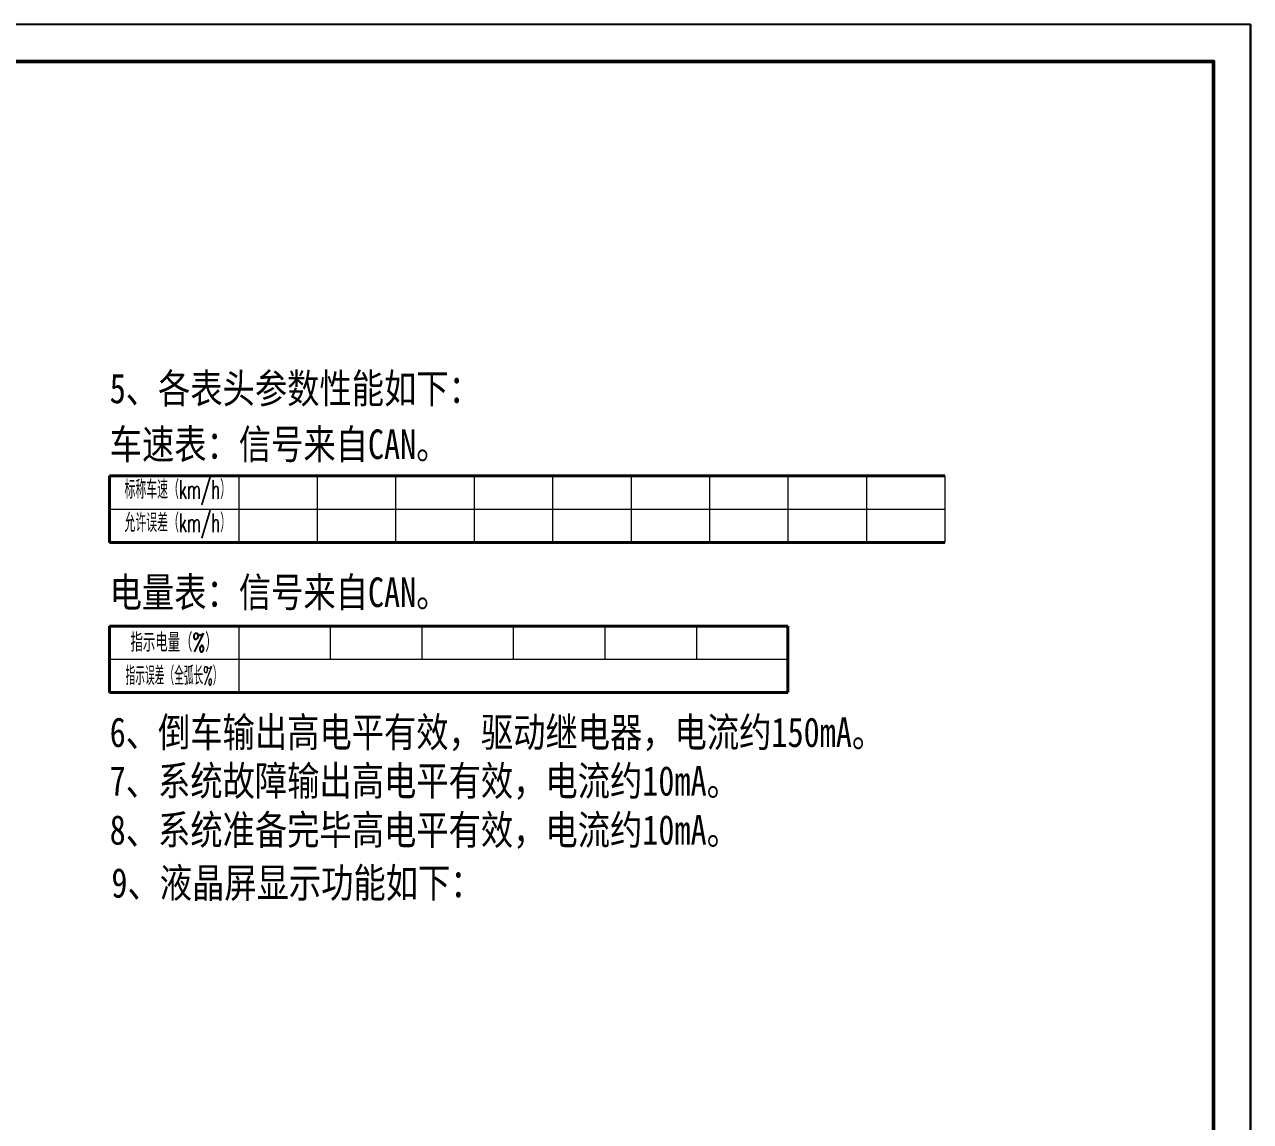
# Model space of a CAD drawing. Header units: millimetres. Extents: x 0 to 1188, y 0 to 840.
# Drawn here: x 856.5 to 1188, y 543.3 to 840 of the extents above; entities that cross this region are included whole.
import ezdxf
from ezdxf.enums import TextEntityAlignment as Align

# ---------------------------------------------------------------- set-up
doc = ezdxf.new("R2010")
doc.units = ezdxf.units.MM
doc.layers.add('02粗实线', color=7, linetype='Continuous')
doc.layers.add('07标注', color=3, linetype='Continuous')
for name, color, linetype, lineweight in [('1轮廓实线层', 7, 'Continuous', 40), ('2细线层', 3, 'Continuous', 20), ('6文字层', 3, 'Continuous', 20), ('Frame', 7, 'Continuous', 50)]:
    doc.layers.add(name, color=color, linetype=linetype, lineweight=lineweight)
doc.styles.get("Standard").update_dxf_attribs({"font": ''})
doc.styles.add('STYLE9', font='romans.shx', dxfattribs={"width": 0.67, "height": 5, "bigfont": 'hzfs.shx'})
doc.styles.add('TEXT', font='gbeitc.shx', dxfattribs={"bigfont": 'gbcbig.shx'})
doc.styles.get('Standard').set_extended_font_data('SimSun')

# ---------------------------------------------------------------- blocks, each defined once
blk = doc.blocks.new('内图框')
at = {"layer": 'Frame'}
blk.add_lwpolyline([(25, 10), (1178, 10), (1178, 830), (25, 830)], close=True, dxfattribs=at)
at = {"layer": '07标注', "style": 'TEXT'}
blk.add_attdef('上角图号', text='', height=4, rotation=180, dxfattribs=at).set_placement((50, 826), align=Align.MIDDLE_CENTER)

msp = doc.modelspace()

# ---------------------------------------------------------------- linework, layer by layer
at = {"layer": '02粗实线'}
msp.add_line((1188, 840), (1188, 0), dxfattribs=at)
at = {"layer": '1轮廓实线层', "ltscale": 14}
for p, q in [((879.4069, 717.878), (1105.3353, 717.878)), ((879.4069, 717.878), (879.4069, 699.878)), ((879.4069, 699.878), (1105.3353, 699.878)), ((879.4069, 677.2816), (1062.9069, 677.2816)), ((879.4069, 677.2816), (879.4069, 659.2816)), ((879.4069, 659.2816), (1062.9069, 659.2816))]:
    msp.add_line(p, q, dxfattribs=at)
at = {"layer": '1轮廓实线层', "ltscale": 10}
msp.add_line((1062.9069, 677.2816), (1062.9069, 659.2816), dxfattribs=at)
at = {"layer": '2细线层', "ltscale": 14}
for p, q in [((914.4069, 717.878), (914.4069, 699.878)), ((935.6211, 717.878), (935.6211, 699.878)), ((956.8353, 717.878), (956.8353, 699.878)), ((978.0495, 717.878), (978.0495, 699.878)), ((999.2637, 717.878), (999.2637, 699.878)), ((1020.4779, 717.878), (1020.4779, 699.878)), ((1041.6921, 717.878), (1041.6921, 699.878)), ((1062.9069, 717.878), (1062.9069, 699.878)), ((1084.1211, 717.878), (1084.1211, 699.878)), ((1105.3353, 717.878), (1105.3353, 699.878)), ((879.4069, 708.878), (1105.3353, 708.878)), ((914.4069, 677.2816), (914.4069, 659.2816)), ((939.1569, 677.2816), (939.1569, 668.2816)), ((963.9069, 677.2816), (963.9069, 668.2816)), ((988.6569, 677.2816), (988.6569, 668.2816)), ((1013.4069, 677.2816), (1013.4069, 668.2816)), ((1038.1569, 677.2816), (1038.1569, 668.2816)), ((879.4069, 668.2816), (1062.9069, 668.2816))]:
    msp.add_line(p, q, dxfattribs=at)
at = {"layer": 'Frame', "color": 0, "lineweight": -3}
msp.add_lwpolyline([(0, 0), (1188, 0), (1188, 840), (0, 840)], close=True, dxfattribs=at)

# ---------------------------------------------------------------- block references
at = {"layer": '02粗实线', "color": 0}
msp.add_blockref('内图框', (0, 0), dxfattribs=at)

# ---------------------------------------------------------------- texts
at = {"layer": '1轮廓实线层', "color": 3, "width": 0.8}
for s, p in [('5、各表头参数性能如下：', (879.4989, 737.5537)), ('车速表：信号来自CAN。', (879.4989, 722.4559)), ('电量表：信号来自CAN。', (879.4989, 682.4206)), ('6、倒车输出高电平有效，驱动继电器，电流约150mA。', (879.4989, 644.5651)), ('7、系统故障输出高电平有效，电流约10mA。', (879.4989, 631.4012)), ('8、系统准备完毕高电平有效，电流约10mA。', (879.4989, 618.1449)), ('9、液晶屏显示功能如下：', (879.9586, 603.8096))]:
    msp.add_text(s, height=8, dxfattribs=at).set_placement(p)
at = {"layer": '2细线层', "ltscale": 10, "insert": (896.9069, 672.7816), "char_height": 5, "width": 35, "attachment_point": 5, "style": 'STYLE9'}
msp.add_mtext('\\P指示电量（%）{\\W0.5;\\P} ', dxfattribs=at)
at = {"layer": '6文字层', "ltscale": 10, "char_height": 5, "width": 35, "attachment_point": 5, "style": 'STYLE9'}
for s, insert in [('{\\W0.59;标称车速（km/h）}', (897.9069, 713.378)), ('{\\W0.59;允许误差（km/h）}', (897.9069, 704.378)), ('{\\W0.5;指示误差（全弧长%）}', (896.9069, 663.7816))]:
    msp.add_mtext(s, dxfattribs=dict(at, insert=insert))

doc.saveas('drawing.dxf')
